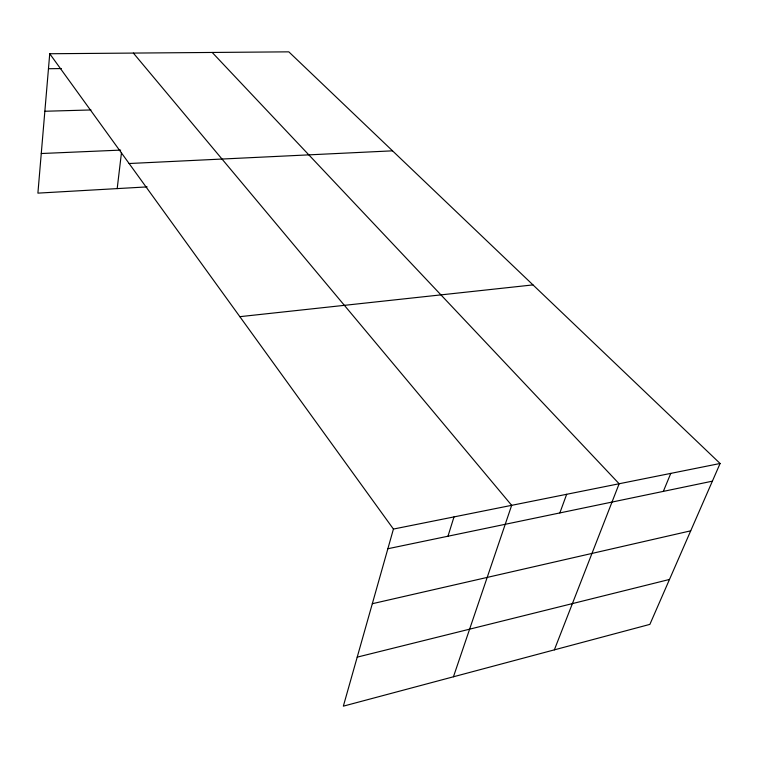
<?xml version="1.0" encoding="UTF-8"?>
<svg xmlns="http://www.w3.org/2000/svg" width="758" height="758" viewBox="0 0 758 758"><rect width="100%" height="100%" fill="white"/><g stroke="black" fill="none" stroke-linecap="round" stroke-linejoin="round"><path stroke-width="1.14" d="M49.734 53.742L393.43 529.065L343.346 706.153L649.881 624.374L720.1 463.489L288.817 51.847L49.734 53.742L37.9 193.129L147.128 186.894M117.187 188.609L121.507 152.386M447.969 536.228L453.995 516.909M453.445 676.78L511.669 505.33L133.38 53.079M559.849 512.929L566.662 494.292M554.354 649.862L619.144 483.756L212.202 52.454M663.335 491.383L670.783 473.39M357.207 657.139L669.485 579.453M372.32 603.709L690.709 530.827M387.869 548.735L712.387 481.169M393.43 529.065L720.1 463.489M239.85 316.673L532.997 284.904M129.106 163.52L392.521 150.833M41.264 153.523L120.626 150.103M44.845 111.255L90.988 109.957M48.455 68.732L61.36 68.561"/></g></svg>
